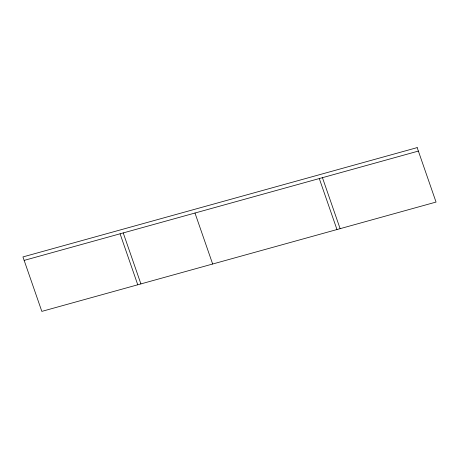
<?xml version="1.0" encoding="UTF-8"?>
<svg xmlns="http://www.w3.org/2000/svg" width="459" height="459" viewBox="0 0 459 459"><rect width="100%" height="100%" fill="white"/><g stroke="black" fill="none" stroke-linecap="round" stroke-linejoin="round"><path stroke-width="0.69" d="M24.155 260.396L418.373 151.08M322.442 177.679L340.125 228.668M319.292 178.557L336.969 229.546M194.977 213.028L212.66 264.017M123.23 232.92L140.913 283.914M120.08 233.797L137.757 284.787M417.168 147.614L22.95 256.931L41.832 311.386L436.05 202.069L417.168 147.614"/></g></svg>
